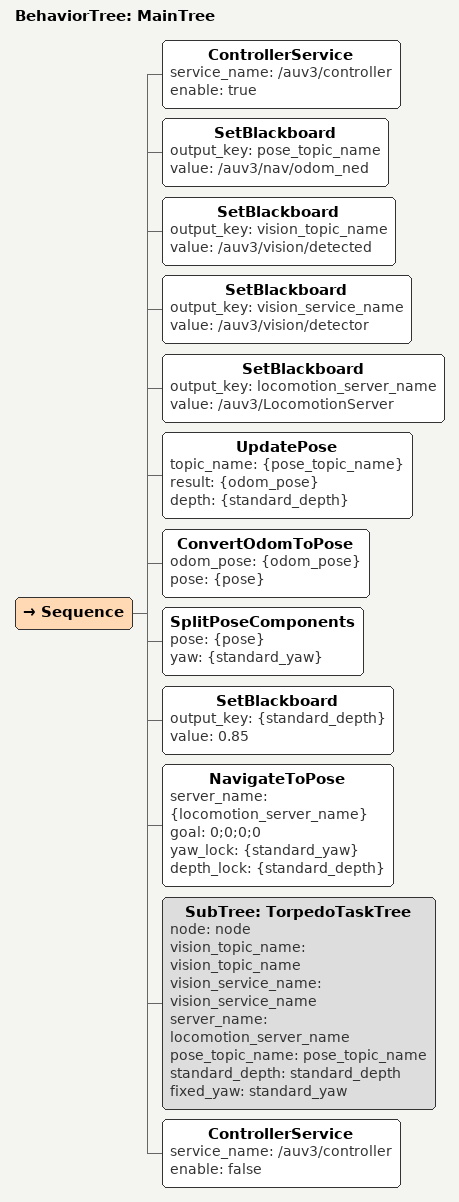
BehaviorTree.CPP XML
<root main_tree_to_execute="MainTree">
    <include ros_pkg="bt_mission_planner" path="behavior_trees/robosub21/torpedo_task.xml"/>

    <BehaviorTree ID="MainTree">
        <Sequence>
            <ControllerService service_name="/auv3/controller" enable="true"/>
            <SetBlackboard output_key="pose_topic_name" value="/auv3/nav/odom_ned"/>
            <SetBlackboard output_key="vision_topic_name" value="/auv3/vision/detected" />
            <SetBlackboard output_key="vision_service_name" value="/auv3/vision/detector" />
            <SetBlackboard output_key="locomotion_server_name" value="/auv3/LocomotionServer" />

            <UpdatePose topic_name="{pose_topic_name}" result="{odom_pose}" depth="{standard_depth}"/>
            <ConvertOdomToPose odom_pose="{odom_pose}" pose="{pose}" />
            <SplitPoseComponents pose="{pose}" yaw="{standard_yaw}" />

            <SetBlackboard output_key="{standard_depth}" value="0.85" />

            <!-- Submerge AUV to correct depth-->
            <NavigateToPose server_name="{locomotion_server_name}" goal="0;0;0;0" yaw_lock="{standard_yaw}" depth_lock="{standard_depth}" />

            <!-- Travel to gate task -->

            <!-- Run gate task-->

            <!-- Travel to buoy task -->

            <!-- Run buoy task -->

            <!-- Travel to torpedo task -->

            <!-- Run torpedo task -->
            <SubTree ID="TorpedoTaskTree" node="node" vision_topic_name="vision_topic_name" vision_service_name="vision_service_name" server_name="locomotion_server_name" pose_topic_name="pose_topic_name" standard_depth="standard_depth" fixed_yaw="standard_yaw" />

            <!-- Move Back -->

            <!-- Travel to bin task -->
            <ControllerService service_name="/auv3/controller" enable="false" />
        </Sequence>
    </BehaviorTree>
</root>
